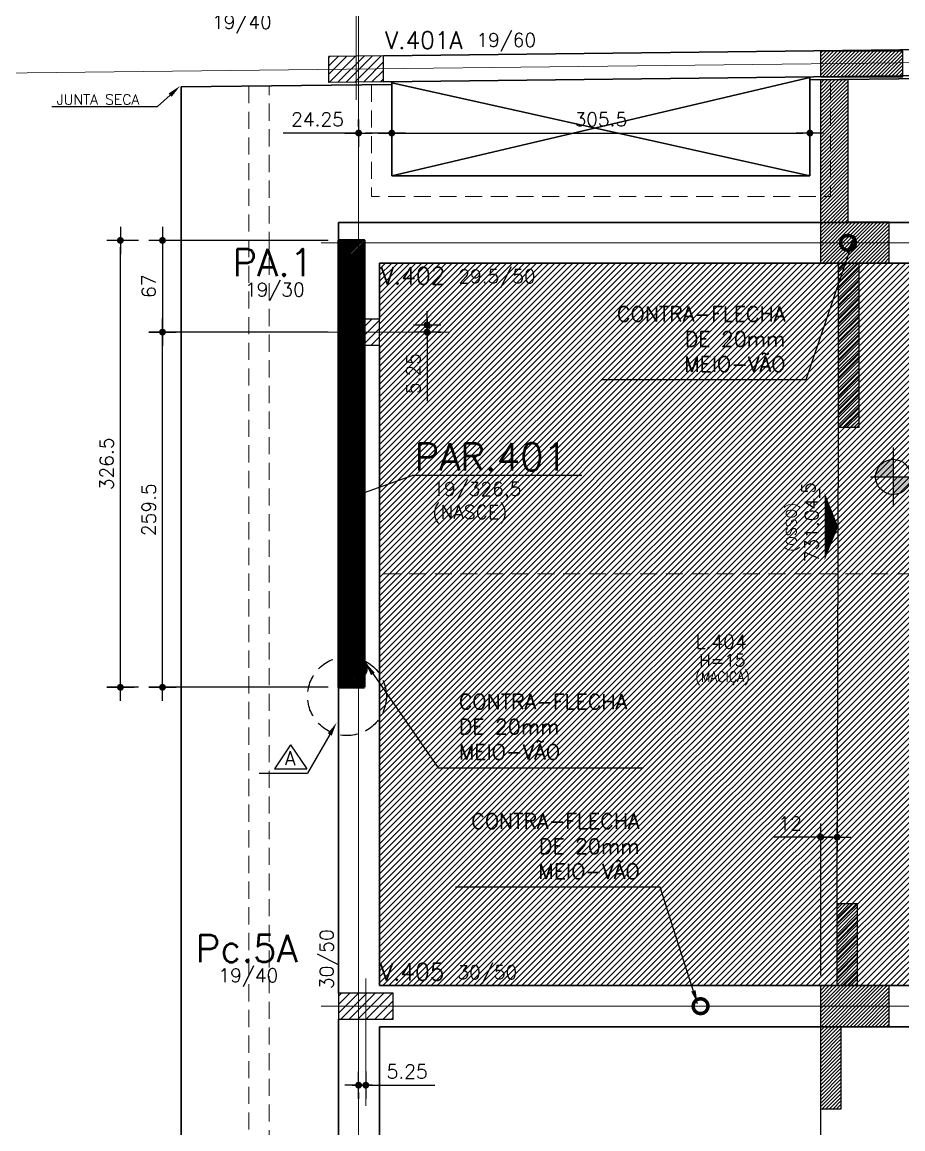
# Model space of a CAD drawing. Header units: inches. Extents: x 17515 to 34518, y -9122 to -4917.
# Drawn here: x 20243 to 20886, y -6141 to -5333 of the extents above; entities that cross this region are included whole.
import ezdxf
from ezdxf.enums import TextEntityAlignment as Align

# ---------------------------------------------------------------- set-up
doc = ezdxf.new("R2010")
doc.units = ezdxf.units.IN
doc.header["$LTSCALE"] = 50
doc.header["$MEASUREMENT"] = 0
doc.linetypes.add('HIDDEN', pattern=[0.375, 0.25, -0.125])
for name, color, linetype in [('ALVENARIA', 10, 'HIDDEN'), ('CONTRA-FLECHA', 152, 'Continuous'), ('CORTE-FORMA', 1, 'Continuous'), ('COTA', 6, 'Continuous'), ('FO-HACHURA_PILAR-MORRE', 252, 'Continuous'), ('FO-TEXTO-LAJES', 152, 'Continuous'), ('FO-TEXTO-VIGAS', 3, 'Continuous'), ('HACHUR LAJE', 141, 'Continuous'), ('NIVEL', 3, 'Continuous'), ('NIVEL-ARQUITETURA', 3, 'Continuous'), ('P-M', 7, 'Continuous'), ('PAREDE', 191, 'Continuous'), ('TEXTO', 3, 'Continuous')]:
    doc.layers.add(name, color=color, linetype=linetype)
for name, color, linetype, lineweight in [('FO-Eixos', 150, 'Continuous', 5), ('FO-Textos dos pilares', 3, 'Continuous', 20), ('FO-Vigas', 2, 'Continuous', 30), ('SEM LAJE', 8, 'Continuous', 30)]:
    doc.layers.add(name, color=color, linetype=linetype, lineweight=lineweight)
doc.styles.add('ROMANS', font='romans.shx')
doc.dimstyles.new('COTA_50', dxfattribs={"dimscale": 5, "dimtxt": 2, "dimasz": 1, "dimexe": 2, "dimexo": 1.5, "dimgap": 1, "dimtad": 1, "dimzin": 12, "dimdsep": 46, "dimtxsty": 'ROMANS', "dimblk1": 'COTA', "dimblk2": 'COTA', "dimsah": 1, "dimcen": -4, "dimdle": 1.5, "dimclrd": 6, "dimclre": 6, "dimclrt": 3, "dimadec": 0, "dimazin": 0, "dimtfac": 1, "dimtofl": 0, "dimtmove": 0, "dimatfit": 3, "dimldrblk": 'COTA', "dimfxl": 1, "dimtolj": 1, "dimtzin": 12, "dimarcsym": 0})
doc.dimstyles.new('NOTA', dxfattribs={"dimscale": 5, "dimtxt": 2, "dimasz": 2, "dimexe": 1.5, "dimexo": 2, "dimgap": 1, "dimtad": 1, "dimdec": 1, "dimzin": 12, "dimdsep": 46, "dimtxsty": 'ROMANS', "dimcen": 0.09, "dimclrd": 8, "dimclre": 8, "dimclrt": 3, "dimadec": 0, "dimazin": 0, "dimtfac": 1, "dimtdec": 1, "dimtofl": 0, "dimtmove": 0, "dimatfit": 3, "dimfxl": 1, "dimtolj": 1, "dimtzin": 12, "dimarcsym": 0})

# ---------------------------------------------------------------- blocks, each defined once
blk = doc.blocks.new('COTA')
at = {"layer": 'COTA'}
for p, q in [((0, -2), (0, 2)), ((2, 0), (-2, 0))]:
    blk.add_line(p, q, dxfattribs=at)
at = {"layer": 'COTA', "const_width": 0.5}
blk.add_lwpolyline([(-0.25, 0, 1), (0.25, 0, 1)], format="xyb", close=True, dxfattribs=at)
blk = doc.blocks.new('*D123')
at = {"layer": 'COTA', "color": 6, "lineweight": -2, "transparency": 16777216}
for p, q in [((20488.68, -5409.06), (20488.68, -5403.7)), ((20512.93, -5416.2), (20512.93, -5403.7)), ((20488.68, -5413.7), (20433.68, -5413.7)), ((20507.93, -5413.7), (20493.68, -5413.7))]:
    blk.add_line(p, q, dxfattribs=at)
at = {"layer": 'Defpoints', "color": 0, "transparency": 16777216}
for p in [(20488.68, -5413.7), (20488.68, -5416.56), (20512.93, -5423.7)]:
    blk.add_point(p, dxfattribs=at)
at = {"layer": 'COTA', "color": 6, "lineweight": -2, "transparency": 16777216, "xscale": 5, "yscale": 5, "zscale": 5, "rotation": 180}
blk.add_blockref('COTA', (20488.68, -5413.7), dxfattribs=at)
at = {"layer": 'COTA', "color": 6, "lineweight": -2, "transparency": 16777216, "xscale": 5, "yscale": 5, "zscale": 5}
blk.add_blockref('COTA', (20512.93, -5413.7), dxfattribs=at)
at = {"layer": 'COTA', "color": 3, "transparency": 16777216, "insert": (20458.68, -5403.7), "char_height": 10, "attachment_point": 5, "style": 'ROMANS'}
blk.add_mtext('\\A1;24.25', dxfattribs=at)
blk = doc.blocks.new('*D124')
at = {"layer": 'COTA', "color": 6, "lineweight": -2, "transparency": 16777216}
for p, q in [((20512.93, -5416.57), (20512.93, -5403.7)), ((20818.43, -5416.57), (20818.43, -5403.7)), ((20517.93, -5413.7), (20813.43, -5413.7))]:
    blk.add_line(p, q, dxfattribs=at)
at = {"layer": 'Defpoints', "color": 0, "transparency": 16777216}
for p in [(20818.43, -5413.7), (20512.93, -5424.07), (20818.43, -5424.07)]:
    blk.add_point(p, dxfattribs=at)
at = {"layer": 'COTA', "color": 6, "lineweight": -2, "transparency": 16777216, "xscale": 5, "yscale": 5, "zscale": 5, "rotation": 180}
blk.add_blockref('COTA', (20512.93, -5413.7), dxfattribs=at)
at = {"layer": 'COTA', "color": 6, "lineweight": -2, "transparency": 16777216, "xscale": 5, "yscale": 5, "zscale": 5}
blk.add_blockref('COTA', (20818.43, -5413.7), dxfattribs=at)
at = {"layer": 'COTA', "color": 3, "transparency": 16777216, "insert": (20665.68, -5403.7), "char_height": 10, "attachment_point": 5, "style": 'ROMANS'}
blk.add_mtext('\\A1;305.5', dxfattribs=at)
blk = doc.blocks.new('*D144')
at = {"layer": 'COTA', "color": 6, "lineweight": -2, "transparency": 16777216}
for p, q in [((20538.68, -5548.9), (20538.68, -5543.9)), ((20545.74, -5553.9), (20548.68, -5553.9)), ((20545.74, -5559.15), (20548.68, -5559.15)), ((20538.68, -5564.15), (20538.68, -5609.63))]:
    blk.add_line(p, q, dxfattribs=at)
at = {"layer": 'Defpoints', "color": 0, "transparency": 16777216}
for p in [(20538.24, -5553.9), (20538.24, -5559.15), (20538.68, -5559.15)]:
    blk.add_point(p, dxfattribs=at)
at = {"layer": 'COTA', "color": 6, "lineweight": -2, "transparency": 16777216, "xscale": 5, "yscale": 5, "zscale": 5}
for p, rotation in [((20538.68, -5553.9), 270), ((20538.68, -5559.15), 90)]:
    blk.add_blockref('COTA', p, dxfattribs=dict(at, rotation=rotation))
at = {"layer": 'COTA', "color": 3, "transparency": 16777216, "insert": (20528.68, -5589.39), "char_height": 10, "attachment_point": 5, "rotation": 90, "style": 'ROMANS'}
blk.add_mtext('\\A1;5.25', dxfattribs=at)
blk = doc.blocks.new('*D148')
at = {"layer": 'COTA', "color": 6, "lineweight": -2, "transparency": 16777216}
for p, q in [((20483.68, -6109.37), (20478.68, -6109.37)), ((20498.93, -6109.37), (20544.41, -6109.37)), ((20488.68, -6114.83), (20488.68, -6119.37)), ((20493.93, -6114.83), (20493.93, -6119.37))]:
    blk.add_line(p, q, dxfattribs=at)
at = {"layer": 'Defpoints', "color": 0, "transparency": 16777216}
for p in [(20488.68, -6107.33), (20493.93, -6107.33), (20493.93, -6109.37)]:
    blk.add_point(p, dxfattribs=at)
at = {"layer": 'COTA', "color": 6, "lineweight": -2, "transparency": 16777216, "xscale": 5, "yscale": 5, "zscale": 5}
blk.add_blockref('COTA', (20488.68, -6109.37), dxfattribs=at)
at = {"layer": 'COTA', "color": 6, "lineweight": -2, "transparency": 16777216, "xscale": 5, "yscale": 5, "zscale": 5, "rotation": 180}
blk.add_blockref('COTA', (20493.93, -6109.37), dxfattribs=at)
at = {"layer": 'COTA', "color": 3, "transparency": 16777216, "insert": (20524.17, -6099.37), "char_height": 10, "attachment_point": 5, "style": 'ROMANS'}
blk.add_mtext('\\A1;5.25', dxfattribs=at)
blk = doc.blocks.new('*D243')
at = {"layer": 'COTA', "color": 6, "lineweight": -2, "transparency": 16777216}
for p, q in [((20826.33, -6029.15), (20826.33, -5918.14)), ((20838.33, -5999.15), (20838.33, -5918.14)), ((20821.33, -5928.14), (20791.63, -5928.14)), ((20843.33, -5928.14), (20848.33, -5928.14))]:
    blk.add_line(p, q, dxfattribs=at)
at = {"layer": 'Defpoints', "color": 0, "transparency": 16777216}
for p in [(20826.33, -5928.14), (20838.33, -6006.65), (20826.33, -6036.65)]:
    blk.add_point(p, dxfattribs=at)
at = {"layer": 'COTA', "color": 6, "lineweight": -2, "transparency": 16777216, "xscale": 5, "yscale": 5, "zscale": 5}
blk.add_blockref('COTA', (20826.33, -5928.14), dxfattribs=at)
at = {"layer": 'COTA', "color": 6, "lineweight": -2, "transparency": 16777216, "xscale": 5, "yscale": 5, "zscale": 5, "rotation": 180}
blk.add_blockref('COTA', (20838.33, -5928.14), dxfattribs=at)
at = {"layer": 'COTA', "color": 3, "transparency": 16777216, "insert": (20803.98, -5918.14), "char_height": 10, "attachment_point": 5, "style": 'ROMANS'}
blk.add_mtext('\\A1;12', dxfattribs=at)
blk = doc.blocks.new('*D271')
at = {"layer": 'COTA', "color": 6, "lineweight": -2, "transparency": 16777216}
for p, q in [((20466.43, -5492.15), (20335.4, -5492.15)), ((20345.4, -5497.15), (20345.4, -5554.15)), ((20453.86, -5559.15), (20335.4, -5559.15))]:
    blk.add_line(p, q, dxfattribs=at)
at = {"layer": 'Defpoints', "color": 0, "transparency": 16777216}
for p in [(20473.93, -5492.15), (20345.4, -5559.15), (20461.36, -5559.15)]:
    blk.add_point(p, dxfattribs=at)
at = {"layer": 'COTA', "color": 6, "lineweight": -2, "transparency": 16777216, "xscale": 5, "yscale": 5, "zscale": 5}
for p, rotation in [((20345.4, -5492.15), 90), ((20345.4, -5559.15), 270)]:
    blk.add_blockref('COTA', p, dxfattribs=dict(at, rotation=rotation))
at = {"layer": 'COTA', "color": 3, "transparency": 16777216, "insert": (20335.4, -5525.65), "char_height": 10, "attachment_point": 5, "rotation": 90, "style": 'ROMANS'}
blk.add_mtext('\\A1;67', dxfattribs=at)
blk = doc.blocks.new('*D272')
at = {"layer": 'COTA', "color": 6, "lineweight": -2, "transparency": 16777216}
for p, q in [((20466.43, -5559.15), (20335.4, -5559.15)), ((20345.4, -5813.65), (20345.4, -5564.15)), ((20466.43, -5818.65), (20335.4, -5818.65))]:
    blk.add_line(p, q, dxfattribs=at)
at = {"layer": 'Defpoints', "color": 0, "transparency": 16777216}
for p in [(20345.4, -5559.15), (20473.93, -5559.15), (20473.93, -5818.65)]:
    blk.add_point(p, dxfattribs=at)
at = {"layer": 'COTA', "color": 6, "lineweight": -2, "transparency": 16777216, "xscale": 5, "yscale": 5, "zscale": 5}
for p, rotation in [((20345.4, -5559.15), 90), ((20345.4, -5818.65), 270)]:
    blk.add_blockref('COTA', p, dxfattribs=dict(at, rotation=rotation))
at = {"layer": 'COTA', "color": 3, "transparency": 16777216, "insert": (20335.4, -5688.9), "char_height": 10, "attachment_point": 5, "rotation": 90, "style": 'ROMANS'}
blk.add_mtext('\\A1;259.5', dxfattribs=at)
blk = doc.blocks.new('*D273')
at = {"layer": 'COTA', "color": 6, "lineweight": -2, "transparency": 16777216}
for p, q in [((20327.9, -5492.15), (20304.62, -5492.15)), ((20314.62, -5813.65), (20314.62, -5497.15)), ((20327.9, -5818.65), (20304.62, -5818.65))]:
    blk.add_line(p, q, dxfattribs=at)
at = {"layer": 'Defpoints', "color": 0, "transparency": 16777216}
for p in [(20314.62, -5492.15), (20335.4, -5492.15), (20335.4, -5818.65)]:
    blk.add_point(p, dxfattribs=at)
at = {"layer": 'COTA', "color": 6, "lineweight": -2, "transparency": 16777216, "xscale": 5, "yscale": 5, "zscale": 5}
for p, rotation in [((20314.62, -5492.15), 90), ((20314.62, -5818.65), 270)]:
    blk.add_blockref('COTA', p, dxfattribs=dict(at, rotation=rotation))
at = {"layer": 'COTA', "color": 3, "transparency": 16777216, "insert": (20304.62, -5655.4), "char_height": 10, "attachment_point": 5, "rotation": 90, "style": 'ROMANS'}
blk.add_mtext('\\A1;326.5', dxfattribs=at)

msp = doc.modelspace()

# ---------------------------------------------------------------- hatches: boundary and pattern name
at = {"layer": 'CORTE-FORMA'}
h = msp.add_hatch(dxfattribs=at)
h.set_pattern_fill('ANSI31', color=70, scale=15)
h.set_pattern_definition([(45, (122.5, 1.3849), (-1.32582521, 1.32582521), [])])
h.paths.add_polyline_path([(20826.33, -5372.633), (20826.33, -5353.632), (20886.33, -5353.632), (20886.33, -5372.633)])
h = msp.add_hatch(dxfattribs=at)
h.set_pattern_fill('ANSI31', color=70, scale=15)
h.paths.add_polyline_path([(20826.33, -5508.65), (20826.33, -5374.633), (20846.33, -5374.633), (20846.33, -5478.65), (20876.33, -5478.65), (20876.33, -5508.65), (20854.33, -5508.65), (20854.33, -5628.65), (20839.33, -5628.65), (20839.33, -5508.65)])
h = msp.add_hatch(dxfattribs=at)
h.set_pattern_fill('ANSI31', color=70, scale=15)
h.paths.add_polyline_path([(20826.33, -6036.65), (20826.33, -6126.65), (20841.33, -6126.65), (20841.33, -6066.65), (20876.33, -6066.65), (20876.33, -6036.65), (20853.33, -6036.65), (20853.33, -5976.65), (20838.33, -5976.65), (20838.33, -6036.65)])
at = {"layer": 'FO-HACHURA_PILAR-MORRE'}
h = msp.add_hatch(dxfattribs=at)
h.set_pattern_fill('ANSI31', color=256, scale=35)
h.paths.add_polyline_path([(20506.933, -5376.244), (20466.933, -5376.696), (20466.933, -5357.695), (20506.933, -5357.243)])
h = msp.add_hatch(dxfattribs=at)
h.set_pattern_fill('ANSI31', color=256, scale=35)
edge = h.paths.add_edge_path()
edge.add_line((20473.933, -5568.65), (20473.933, -5549.65))
edge.add_line((20503.933, -5549.65), (20473.933, -5549.65))
edge.add_line((20503.933, -5568.65), (20503.933, -5549.65))
edge.add_line((20473.933, -5568.65), (20503.933, -5568.65))
h = msp.add_hatch(dxfattribs=at)
h.set_pattern_fill('ANSI31', color=256, scale=35)
h.paths.add_polyline_path([(20473.933, -6042.15), (20473.933, -6051.65), (20473.933, -6061.15), (20493.933, -6061.15), (20513.933, -6061.15), (20513.933, -6051.65), (20513.933, -6042.15), (20493.933, -6042.15)])
at = {"layer": 'HACHUR LAJE'}
h = msp.add_hatch(dxfattribs=at)
h.set_pattern_fill('ANSI31', color=21, scale=25)
h.paths.add_polyline_path([(21193.899, -5509.65), (20503.933, -5508.65), (20503.433, -6036.65), (20978.433, -6036.65), (20978.433, -5875.65), (21193.899, -5875.65), (21193.899, -5539.15)])
at = {"layer": 'NIVEL-ARQUITETURA'}
h = msp.add_hatch(color=1, dxfattribs=at)
h.paths.add_polyline_path([(20891.143, -5669.815), (20892.119, -5664.907), (20879.294, -5664.907), (20879.294, -5673.836), (20884.614, -5676.481), (20888.363, -5673.976)])
h.paths.add_polyline_path([(20879.294, -5673.836), (20879.294, -5677.732), (20884.202, -5676.756), (20884.614, -5676.481)])
h.paths.add_polyline_path([(20879.294, -5652.082), (20874.387, -5653.058), (20870.226, -5655.838), (20867.446, -5659.999), (20866.469, -5664.907), (20879.294, -5664.907)])
at = {"layer": 'PAREDE', "linetype": 'Continuous', "lineweight": 50}
h = msp.add_hatch(dxfattribs=at)
h.set_pattern_fill('ANSI31', color=256, scale=15)
h.set_pattern_definition([(45, (233.3342, -0.1323), (-1.32582521, 1.32582521), [])])
h.paths.add_polyline_path([(20492.933, -5492.283), (20473.933, -5492.283), (20473.933, -5818.783), (20492.933, -5818.783)])

# ---------------------------------------------------------------- linework, layer by layer
at = {"layer": 'ALVENARIA', "lineweight": 5}
for p, q in [((20408.365, -5379.359), (20408.365, -7317.185)), ((20423.365, -7317.185), (20423.365, -5379.189)), ((21194.399, -5735.65), (20503.933, -5735.65))]:
    msp.add_line(p, q, dxfattribs=at)
at = {"layer": 'ALVENARIA', "lineweight": 5, "flags": 128}
msp.add_lwpolyline([(20498.183, -5378.448), (20498.183, -5460.151), (20833.41, -5460.151), (20833.41, -5374.836)], dxfattribs=at)
at = {"layer": 'CONTRA-FLECHA', "linetype": 'Continuous', "const_width": 2.56}
for points in [[(20842.473, -5497.719, 1), (20850.109, -5490.082, 1)], [(20484.864, -5809.219, 1), (20492.501, -5801.582, 1)], [(20734.739, -6055.469, 1), (20742.376, -6047.832, 1)]]:
    msp.add_lwpolyline(points, format="xyb", close=True, dxfattribs=at)
at = {"layer": 'CORTE-FORMA'}
for p, q in [((20826.33, -5372.633), (20826.33, -5353.632)), ((20826.33, -5353.632), (20886.33, -5353.632)), ((20886.33, -5372.633), (20886.33, -5353.632)), ((20826.33, -5372.633), (20886.33, -5372.633)), ((20826.33, -5508.65), (20826.33, -5374.633)), ((20826.33, -5374.633), (20846.33, -5374.633)), ((20846.33, -5478.65), (20846.33, -5374.633)), ((20846.33, -5478.65), (20876.33, -5478.65)), ((20876.33, -5508.65), (20876.33, -5478.65)), ((20839.33, -5508.65), (20826.33, -5508.65)), ((20839.33, -5628.65), (20839.33, -5508.65)), ((20854.33, -5508.65), (20876.33, -5508.65)), ((20854.33, -5628.65), (20854.33, -5508.65)), ((20838.33, -6036.65), (20838.33, -5976.65)), ((20853.33, -6036.65), (20853.33, -5976.65)), ((20826.33, -6126.65), (20826.33, -6036.65)), ((20838.33, -6036.65), (20826.33, -6036.65)), ((20853.33, -6036.65), (20876.33, -6036.65)), ((20876.33, -6066.65), (20876.33, -6036.65)), ((20841.33, -6126.65), (20841.33, -6066.65)), ((20841.33, -6066.65), (20876.33, -6066.65))]:
    msp.add_line(p, q, dxfattribs=at)
at = {"layer": 'CORTE-FORMA', "color": 8}
for p, q in [((20838.33, -5976.65), (20839.33, -5628.65)), ((20826.33, -6461.185), (20826.33, -6126.65))]:
    msp.add_line(p, q, dxfattribs=at)
at = {"layer": 'CORTE-FORMA', "color": 70}
for p, q in [((20839.33, -5628.65), (20854.33, -5628.65)), ((20838.33, -5976.65), (20853.33, -5976.65)), ((20826.33, -6126.65), (20841.33, -6126.65))]:
    msp.add_line(p, q, dxfattribs=at)
at = {"layer": 'COTA', "color": 8}
for p in [(20350.944, -5386.008), (20264.622, -5394.41)]:
    msp.add_line(p, (20341.77, -5394.41), dxfattribs=at)
msp.add_solid([(20349.819, -5384.779), (20358.319, -5379.255), (20352.07, -5387.237)], dxfattribs=at)
at = {"layer": 'FO-Eixos'}
for p, q in [((20488.683, -7355), (20488.683, -5219.101)), ((20486.933, -5389.384), (20486.933, -5293.266)), ((21213.399, -5358.757), (18220.169, -5392.596)), ((20461.364, -5493.9), (21357.083, -5493.9)), ((20554.529, -5559.15), (20461.364, -5559.15)), ((20493.933, -6124.37), (20493.933, -6031.405)), ((20461.364, -6051.65), (21007.991, -6051.65))]:
    msp.add_line(p, q, dxfattribs=at)
at = {"layer": 'FO-Vigas'}
for p, q in [((21173.399, -5349.708), (20506.933, -5357.243)), ((21173.399, -5368.71), (20506.933, -5376.244)), ((20512.933, -5444.9), (20512.933, -5376.176)), ((21194.399, -5370.472), (20818.43, -5374.723)), ((20818.43, -5372.723), (20818.43, -5444.9)), ((20512.933, -5378.176), (20358.933, -5379.917)), ((20358.933, -7298.65), (20358.933, -5379.917)), ((20818.43, -5444.9), (20512.933, -5444.9)), ((20473.933, -6042.15), (20473.933, -5479.15)), ((20473.933, -5479.15), (21194.399, -5479.15)), ((20503.933, -5508.65), (21194.399, -5508.65)), ((20503.933, -5549.65), (20503.933, -5508.65)), ((20503.933, -6036.65), (20503.933, -5568.65)), ((20503.933, -6036.65), (20978.933, -6036.65)), ((20473.933, -6526.685), (20473.933, -6061.15)), ((20503.933, -6066.65), (20978.933, -6066.65)), ((20503.933, -6521.185), (20503.933, -6066.65))]:
    msp.add_line(p, q, dxfattribs=at)
at = {"layer": 'NIVEL', "color": 1}
msp.add_lwpolyline([(20839.122, -5701.177, 0, 50, 0), (20829.122, -5701.177, 50, 50, 0)], format="xyseb", dxfattribs=at)
at = {"layer": 'NIVEL-ARQUITETURA', "color": 1}
for p, q in [((20879.294, -5643.364), (20879.294, -5686.449)), ((20862.752, -5664.907), (20991.167, -5664.907))]:
    msp.add_line(p, q, dxfattribs=at)
msp.add_circle((20879.294, -5664.907), 12.825, dxfattribs=at)
at = {"layer": 'P-M'}
for p, q in [((20506.933, -5357.243), (20466.933, -5357.695)), ((20466.933, -5376.696), (20466.933, -5357.695)), ((20506.933, -5376.244), (20506.933, -5357.243)), ((20506.933, -5376.244), (20466.933, -5376.696)), ((20503.933, -5549.65), (20473.933, -5549.65)), ((20473.933, -5568.65), (20473.933, -5549.65)), ((20503.933, -5568.65), (20503.933, -5549.65)), ((20473.933, -5568.65), (20503.933, -5568.65)), ((20503.933, -5568.65), (20503.933, -5568.65))]:
    msp.add_line(p, q, dxfattribs=at)
msp.add_lwpolyline([(20473.933, -6042.15), (20473.933, -6051.65), (20473.933, -6061.15), (20493.933, -6061.15), (20513.933, -6061.15), (20513.933, -6051.65), (20513.933, -6042.15), (20493.933, -6042.15), (20473.933, -6042.15)], close=True, dxfattribs=at)
at = {"layer": 'PAREDE', "linetype": 'Continuous', "lineweight": 50, "flags": 128}
msp.add_lwpolyline([(20492.933, -5818.65), (20492.933, -5492.15), (20473.933, -5492.15), (20473.933, -5818.65)], close=True, dxfattribs=at)
at = {"layer": 'SEM LAJE'}
for p, q in [((20818.43, -5373.149), (20512.91, -5444.9)), ((20512.91, -5376.919), (20818.43, -5444.9))]:
    msp.add_line(p, q, dxfattribs=at)
at = {"layer": 'TEXTO', "color": 8}
for p, q in [((20493.081, -5676.36), (20527.719, -5663.876)), ((20651.843, -5663.876), (20527.719, -5663.876)), ((20467.6, -5853.142), (20451.242, -5881.511)), ((20416.037, -5881.511), (20451.242, -5881.511))]:
    msp.add_line(p, q, dxfattribs=at)
at = {"layer": 'TEXTO', "color": 210, "linetype": 'Continuous'}
for p, q in [((20438.97, -5860.781), (20427.172, -5878.336)), ((20438.97, -5860.781), (20450.768, -5878.336)), ((20427.172, -5878.336), (20450.768, -5878.336))]:
    msp.add_line(p, q, dxfattribs=at)
at = {"layer": 'TEXTO', "color": 210, "linetype": 'HIDDEN'}
msp.add_circle((20480.196, -5825.125), 28.791, dxfattribs=at)
at = {"layer": 'TEXTO', "color": 8}
for points in [[(20493.647, -5677.928), (20492.516, -5674.792), (20483.674, -5679.751)], [(20466.156, -5852.309), (20469.043, -5853.974), (20472.595, -5844.479)]]:
    msp.add_solid(points, dxfattribs=at)

# ---------------------------------------------------------------- texts
at = {"layer": 'CONTRA-FLECHA', "char_height": 11, "style": 'ROMANS'}
for insert, attachment_point in [((20800.537, -5564.223), 6), ((20561.905, -5847.506), 4), ((20694.003, -5934.814), 6)]:
    msp.add_mtext('{\\Fromans.shx;CONTRA-FLECHA\\PDE 20mm\\PMEIO-VÃO}', dxfattribs=dict(at, insert=insert, attachment_point=attachment_point))
at = {"layer": 'FO-TEXTO-LAJES', "style": 'ROMANS'}
msp.add_text('L.404', height=10, dxfattribs=at).set_placement((20734.951, -5790.392))
at = {"layer": 'FO-TEXTO-LAJES', "color": 3, "style": 'ROMANS'}
msp.add_text('H=15', height=9, dxfattribs=at).set_placement((20737.378, -5803.473))
at = {"layer": 'FO-TEXTO-LAJES', "color": 4, "style": 'ROMANS', "width": 0.9}
msp.add_text('(MACIÇA)', height=7.5, dxfattribs=at).set_placement((20734.633, -5814.691))
at = {"layer": 'FO-TEXTO-VIGAS', "color": 1, "style": 'ROMANS'}
for s, p in [('V.401A', (20507.931, -5352.116)), ('V.402', (20504.888, -5524.232)), ('V.405', (20504.256, -6032.759))]:
    msp.add_text(s, height=12.5, dxfattribs=at).set_placement(p)
at = {"layer": 'FO-TEXTO-VIGAS', "style": 'ROMANS'}
for s, p in [('19/60', (20574.674, -5350.662)), ('29.5/50', (20561.496, -5523.411)), ('30/50', (20560.864, -6031.939))]:
    msp.add_text(s, height=10, dxfattribs=at).set_placement(p)
msp.add_text('30/50', height=10, rotation=90, dxfattribs=at).set_placement((20470.308, -6039.166))
at = {"layer": 'FO-Textos dos pilares', "color": 3, "style": 'ROMANS'}
for s, p in [('19/40', (20381.497, -5337.603)), ('19/30', (20405.597, -5533.044)), ('19/326,5', (20542.476, -5678.75)), ('19/40', (20386.283, -6034.146))]:
    msp.add_text(s, height=10, dxfattribs=at).set_placement(p)
at = {"layer": 'FO-Textos dos pilares', "color": 1, "style": 'ROMANS'}
for s, p in [('PA.1', (20396.423, -5518.351)), ('Pc.5A', (20369.562, -6019.453))]:
    msp.add_text(s, height=20, dxfattribs=at).set_placement(p)
at = {"layer": 'FO-Textos dos pilares', "color": 152, "style": 'ROMANS'}
msp.add_text('PAR.401', height=20, dxfattribs=at).set_placement((20529.538, -5660.279))
at = {"layer": 'FO-Textos dos pilares', "color": 4, "style": 'ROMANS'}
msp.add_text('(NASCE)', height=10, dxfattribs=at).set_placement((20542.476, -5695.628))
at = {"layer": 'NIVEL', "color": 3, "style": 'ROMANS'}
for s, p in [('5', (20822.306, -5672.952)), ('731.04_', (20824.768, -5700.289))]:
    msp.add_text(s, height=10, rotation=90, dxfattribs=at).set_placement(p, align=Align.CENTER)
at = {"layer": 'NIVEL', "color": 4, "style": 'ROMANS'}
msp.add_text('(OSSO)', height=7.5, rotation=90, dxfattribs=at).set_placement((20808.557, -5701.725), align=Align.CENTER)
at = {"layer": 'TEXTO', "color": 4, "style": 'ROMANS'}
msp.add_text('JUNTA SECA', height=7.5, dxfattribs=at).set_placement((20268.094, -5392.949))
at = {"layer": 'TEXTO', "color": 210, "linetype": 'HIDDEN', "style": 'ROMANS'}
msp.add_text('A', height=10, dxfattribs=at).set_placement((20434.827, -5875.426))

# ---------------------------------------------------------------- dimensions: what is measured, and where the dimension line sits
at = {"layer": 'COTA'}
for base, p1, p2, picture, middle in [((20488.683, -5413.703), (20512.933, -5423.703), (20488.683, -5416.564), '*D123', (20458.683, -5403.703)), ((20818.43, -5413.703), (20512.933, -5424.074), (20818.43, -5424.074), '*D124', (20665.681, -5403.703)), ((20493.933, -6109.37), (20488.683, -6107.333), (20493.933, -6107.333), '*D148', (20524.171, -6099.37))]:
    dim = msp.add_linear_dim(base=base, p1=p1, p2=p2, dimstyle='COTA_50', dxfattribs=at)
    dim.commit()
    dim.dimension.update_dxf_attribs({"geometry": picture, "text_midpoint": middle})
for base, p1, p2, picture, middle in [((20314.618, -5492.15), (20335.402, -5818.65), (20335.402, -5492.15), '*D273', (20304.618, -5655.4)), ((20345.402, -5559.15), (20473.933, -5492.15), (20461.364, -5559.15), '*D271', (20335.402, -5525.65)), ((20538.678, -5559.15), (20538.243, -5553.9), (20538.243, -5559.15), '*D144', (20528.678, -5589.389)), ((20345.402, -5559.15), (20473.933, -5818.65), (20473.933, -5559.15), '*D272', (20335.402, -5688.9))]:
    dim = msp.add_linear_dim(base=base, p1=p1, p2=p2, angle=90, dimstyle='COTA_50', dxfattribs=at)
    dim.commit()
    dim.dimension.update_dxf_attribs({"geometry": picture, "text_midpoint": middle})
dim = msp.add_linear_dim(base=(20826.33, -5928.144), p1=(20838.33, -6006.65), p2=(20826.33, -6036.65), dimstyle='COTA_50', override={"dimblk1": 'COTA', "dimblk2": 'COTA'}, dxfattribs=at)
dim.commit()
dim.dimension.update_dxf_attribs({"geometry": '*D243', "text_midpoint": (20803.98, -5918.144)})

# ---------------------------------------------------------------- leaders
at = {"layer": 'CONTRA-FLECHA', "color": 8, "annotation_type": 0, "has_hookline": 1, "text_width": 134.619}
for points, hookline_direction in [([(20851.064, -5489.127), (20815.537, -5594.104), (20805.537, -5594.104)], 1), ([(20493.456, -5800.627), (20546.905, -5877.387), (20556.905, -5877.387)], 0), ([(20736.399, -6049.953), (20709.003, -5964.695), (20699.003, -5964.695)], 1)]:
    msp.add_leader(points, dimstyle='NOTA', dxfattribs=dict(at, hookline_direction=hookline_direction))

doc.saveas('drawing.dxf')
